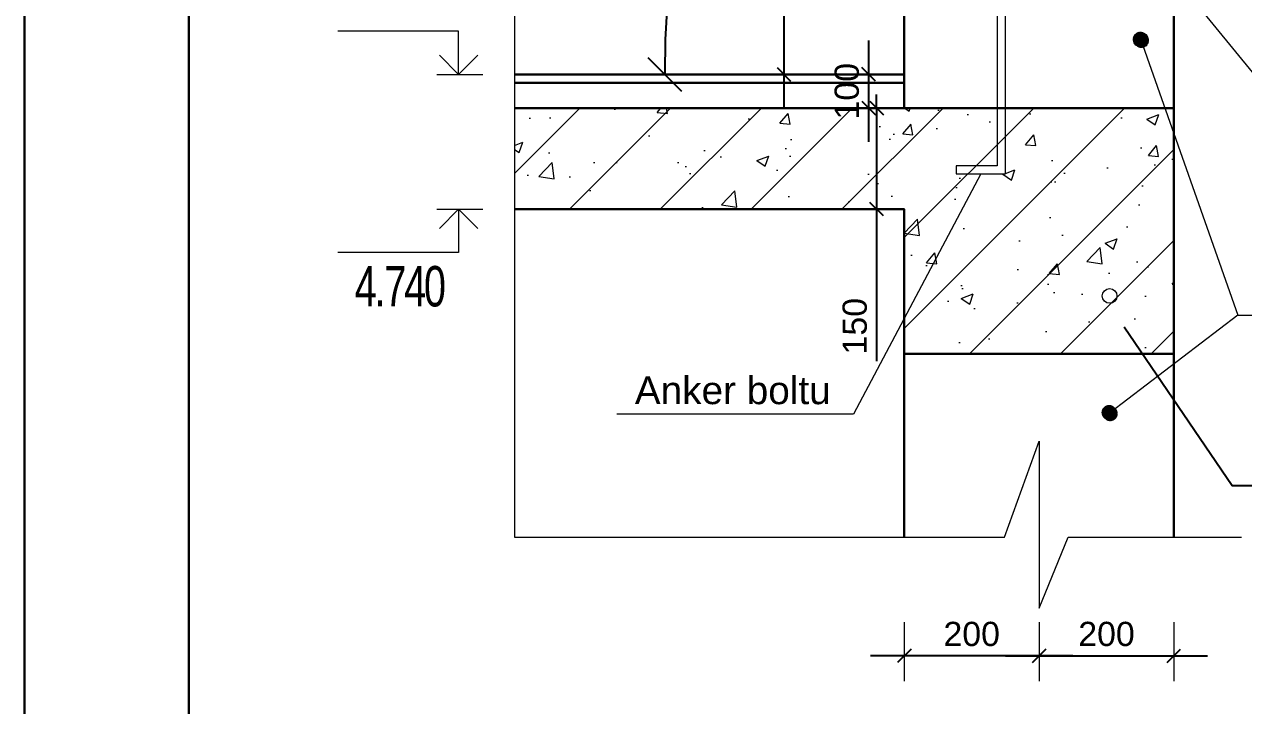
# Model space of a CAD drawing. Header units: millimetres. Extents: x 120281 to 1416367021, y -641565767 to 918373.
# Drawn here: x 998543 to 1005778, y 689898 to 693939 of the extents above; entities that cross this region are included whole.
import ezdxf

# ---------------------------------------------------------------- set-up
doc = ezdxf.new("R2010")
doc.units = ezdxf.units.MM
for name, color, linetype, lineweight in [('Künc ştampının yazısı', 7, 'Continuous', 13), ('Sutunun beton shtrixi', 7, 'Continuous', 13), ('Sutunun metal shtrixi', 7, 'Continuous', 9), ('Xarici razm.-2', 7, 'Continuous', 15), ('Yazı-3', 7, 'Continuous', 15), ('Şaquli səviyyə rəqəminin işarəsi', 7, 'Continuous', 13), ('размер', 90, 'Continuous', 40)]:
    doc.layers.add(name, color=color, linetype=linetype, lineweight=lineweight)
doc.styles.add('ISO', font='isocp.shx', dxfattribs={"height": 175, "bigfont": 'bigfont.shx'})
doc.styles.add('Segoe UI Light', font='segoeuil.ttf', dxfattribs={"width": 0.7})
doc.styles.add('Times New  Roman', font='times.ttf')
doc.dimstyles.new('Aec_Arch_M', dxfattribs={"dimscale": 100, "dimtxt": 1.75, "dimasz": 1.75, "dimexe": 1.249, "dimexo": 0.625, "dimtad": 1, "dimdec": 0, "dimrnd": 1, "dimzin": 1, "dimdsep": 46, "dimtxsty": 'ISO', "dimblk": 'OBLIQUE', "dimcen": -0.175, "dimdle": 0.0005, "dimclrt": 256, "dimadec": 0, "dimazin": 0, "dimtfac": 175, "dimtdec": 0, "dimtix": 1, "dimtmove": 0, "dimatfit": 0, "dimldrblk": 'OBLIQUE', "dimfxl": 1, "dimtolj": 2, "dimlwe": 0, "dimarcsym": 0})

# ---------------------------------------------------------------- blocks, each defined once
blk = doc.blocks.new('vvvvgf')
at = {"color": 7, "lineweight": 13}
for p, q in [((-31814.5, -176212.7), (-31814.5, -176202.7)), ((-31802.5, -176212.7), (-31802.5, -176202.7))]:
    blk.add_line(p, q, dxfattribs=at)
blk.add_lwpolyline([(-31802.5, -176212.7), (-31795.5, -176212.7), (-31795.5, -176202.7), (-31808.5, -176202.7), (-31821.5, -176202.7), (-31821.5, -176212.7), (-31814.5, -176212.7)], dxfattribs=at)
blk.add_lwpolyline([(-31802.5, -176212.7), (-31802.5, -176802.7), (-31741.7, -176802.7), (-31741.7, -176814.7), (-31814.5, -176814.7), (-31814.5, -176212.7)], close=True, dxfattribs=at)
blk = doc.blocks.new('_Oblique')
at = {"color": 0, "linetype": 'ByBlock', "lineweight": -2}
blk.add_line((-0.5, -0.5), (0.5, 0.5), dxfattribs=at)
blk = doc.blocks.new('*D461')
at = {"layer": 'Defpoints', "color": 0, "lineweight": 53, "ltscale": 0.5, "transparency": 16777216}
for p in [(1003764.2, 690392.5), (1004564.2, 690392.5), (1003764.2, 690192.5)]:
    blk.add_point(p, dxfattribs=at)
at = {"layer": 'Xarici razm.-2', "color": 0, "lineweight": 9, "ltscale": 0.5, "transparency": 16777216}
for p, q in [((1003764.2, 690391.9), (1003764.2, 690042.5)), ((1004564.2, 690391.9), (1004564.2, 690042.5))]:
    blk.add_line(p, q, dxfattribs=at)
at = {"layer": 'Xarici razm.-2', "color": 0, "lineweight": -2, "ltscale": 0.5, "transparency": 16777216}
blk.add_line((1004764.2, 690192.5), (1003564.2, 690192.5), dxfattribs=at)
at = {"layer": 'Xarici razm.-2', "color": 0, "lineweight": -2, "ltscale": 0.5, "transparency": 16777216, "xscale": 80, "yscale": 80, "zscale": 80, "rotation": 180}
blk.add_blockref('_Oblique', (1003764.2, 690192.5), dxfattribs=at)
at = {"layer": 'Xarici razm.-2', "color": 0, "lineweight": -2, "ltscale": 0.5, "transparency": 16777216, "xscale": 80, "yscale": 80, "zscale": 80}
blk.add_blockref('_Oblique', (1004564.2, 690192.5), dxfattribs=at)
at = {"layer": 'Xarici razm.-2', "ltscale": 0.5, "transparency": 16777216, "insert": (1004164.2, 690321.9), "char_height": 300, "attachment_point": 5, "style": 'Times New  Roman'}
blk.add_mtext('\\A2;{\\fArial|b0|i0|c204|p34;\\H0.47917x;200}', dxfattribs=at)
blk = doc.blocks.new('*D462')
at = {"layer": 'Defpoints', "color": 0, "lineweight": 53, "ltscale": 0.5, "transparency": 16777216}
for p in [(1004564.2, 690392.5), (1005364.2, 690392.5), (1005364.2, 690192.5)]:
    blk.add_point(p, dxfattribs=at)
at = {"layer": 'Xarici razm.-2', "color": 0, "lineweight": 9, "ltscale": 0.5, "transparency": 16777216}
for p, q in [((1004564.2, 690391.9), (1004564.2, 690042.5)), ((1005364.2, 690391.9), (1005364.2, 690042.5))]:
    blk.add_line(p, q, dxfattribs=at)
at = {"layer": 'Xarici razm.-2', "color": 0, "lineweight": -2, "ltscale": 0.5, "transparency": 16777216}
blk.add_line((1004364.2, 690192.5), (1005564.2, 690192.5), dxfattribs=at)
at = {"layer": 'Xarici razm.-2', "color": 0, "lineweight": -2, "ltscale": 0.5, "transparency": 16777216, "xscale": 80, "yscale": 80, "zscale": 80, "rotation": 180}
blk.add_blockref('_Oblique', (1004564.2, 690192.5), dxfattribs=at)
at = {"layer": 'Xarici razm.-2', "color": 0, "lineweight": -2, "ltscale": 0.5, "transparency": 16777216, "xscale": 80, "yscale": 80, "zscale": 80}
blk.add_blockref('_Oblique', (1005364.2, 690192.5), dxfattribs=at)
at = {"layer": 'Xarici razm.-2', "ltscale": 0.5, "transparency": 16777216, "insert": (1004964.2, 690321.9), "char_height": 300, "attachment_point": 5, "style": 'Times New  Roman'}
blk.add_mtext('\\A2;{\\fArial|b0|i0|c204|p34;\\H0.47917x;200}', dxfattribs=at)
blk = doc.blocks.new('*D466')
at = {"layer": 'Defpoints', "color": 0, "lineweight": 53, "ltscale": 0.5, "transparency": 16777216}
for p in [(1003248.9, 695042.3), (1003048.9, 693642.3), (1003248.9, 693642.3)]:
    blk.add_point(p, dxfattribs=at)
at = {"layer": 'Xarici razm.-2', "color": 0, "lineweight": -2, "ltscale": 0.5, "transparency": 16777216}
blk.add_line((1003048.9, 695242.3), (1003048.9, 693442.3), dxfattribs=at)
at = {"layer": 'Xarici razm.-2', "color": 0, "lineweight": 9, "ltscale": 0.5, "transparency": 16777216}
for p, q in [((1003248.3, 695042.3), (1002898.9, 695042.3)), ((1003248.3, 693642.3), (1002898.9, 693642.3))]:
    blk.add_line(p, q, dxfattribs=at)
at = {"layer": 'Xarici razm.-2', "color": 0, "lineweight": -2, "ltscale": 0.5, "transparency": 16777216, "xscale": 80, "yscale": 80, "zscale": 80}
for p, rotation in [((1003048.9, 695042.3), 90), ((1003048.9, 693642.3), 270)]:
    blk.add_blockref('_Oblique', p, dxfattribs=dict(at, rotation=rotation))
at = {"layer": 'Xarici razm.-2', "ltscale": 0.5, "transparency": 16777216, "insert": (1002919.5, 694242.3), "char_height": 300, "attachment_point": 5, "rotation": 90, "style": 'Times New  Roman'}
blk.add_mtext('\\A2;{\\fArial|b0|i0|c0|p34;\\H0.47917x;400}', dxfattribs=at)
blk = doc.blocks.new('*D507')
at = {"layer": 'Defpoints', "color": 0, "lineweight": 53, "ltscale": 0.5, "transparency": 16777216}
for p in [(1001451.1, 696256.1), (1004164.2, 695268.6), (1002512.2, 695092.8), (1001451.1, 693642.3), (1003764.2, 693642.3)]:
    blk.add_point(p, dxfattribs=at)
at = {"layer": 'Xarici razm.-2', "color": 0, "lineweight": -2, "ltscale": 0.5, "transparency": 16777216}
blk.add_arc((1008632.5, 693642.3), 6289.8, 160, 180, dxfattribs=at)
at = {"layer": 'Xarici razm.-2', "color": 0, "lineweight": -2, "ltscale": 0.5, "transparency": 16777216, "xscale": 200, "yscale": 200, "zscale": 200}
for p, rotation in [((1002722, 695793.5), 69.99999999999719), ((1002342.7, 693642.3), 269.9999999999998)]:
    blk.add_blockref('_Oblique', p, dxfattribs=dict(at, rotation=rotation))
at = {"layer": 'Xarici razm.-2', "ltscale": 0.5, "transparency": 16777216, "insert": (1002272.9, 694763.6), "char_height": 470, "attachment_point": 5, "rotation": 80, "style": 'Times New  Roman'}
blk.add_mtext('\\A2;{\\H0.46809x;20°}', dxfattribs=at)
blk = doc.blocks.new('*D467')
at = {"layer": 'Defpoints', "color": 0, "lineweight": 53, "ltscale": 0.5, "transparency": 16777216}
for p in [(1003248.9, 693442.3), (1003600.2, 693442.3), (1003248.9, 692842.3)]:
    blk.add_point(p, dxfattribs=at)
at = {"layer": 'Xarici razm.-2', "color": 0, "lineweight": -2, "ltscale": 0.5, "transparency": 16777216}
for p, q in [((1003600.2, 693442.3), (1003600.2, 693522.3)), ((1003600.2, 693442.3), (1003600.2, 692842.3)), ((1003600.2, 692842.3), (1003600.2, 691940.7))]:
    blk.add_line(p, q, dxfattribs=at)
at = {"layer": 'Xarici razm.-2', "color": 0, "lineweight": 9, "ltscale": 0.5, "transparency": 16777216}
for p, q in [((1003249.5, 693442.3), (1003750.2, 693442.3)), ((1003249.5, 692842.3), (1003750.2, 692842.3))]:
    blk.add_line(p, q, dxfattribs=at)
at = {"layer": 'Xarici razm.-2', "color": 0, "lineweight": -2, "ltscale": 0.5, "transparency": 16777216, "xscale": 80, "yscale": 80, "zscale": 80}
for p, rotation in [((1003600.2, 693442.3), 270), ((1003600.2, 692842.3), 90)]:
    blk.add_blockref('_Oblique', p, dxfattribs=dict(at, rotation=rotation))
at = {"layer": 'Xarici razm.-2', "ltscale": 0.5, "transparency": 16777216, "insert": (1003470.8, 692148.4), "char_height": 300, "attachment_point": 5, "rotation": 90, "style": 'Times New  Roman'}
blk.add_mtext('\\A2;{\\fArial|b0|i0|c204|p34;\\H0.47917x;150}', dxfattribs=at)
blk = doc.blocks.new('*D471')
at = {"layer": 'Defpoints', "color": 0, "lineweight": 53, "ltscale": 0.5, "transparency": 16777216}
for p in [(1003248.9, 693642.3), (1003553, 693642.3), (1003248.9, 693442.3)]:
    blk.add_point(p, dxfattribs=at)
at = {"layer": 'Xarici razm.-2', "color": 0, "lineweight": -2, "ltscale": 0.5, "transparency": 16777216}
blk.add_line((1003553, 693242.3), (1003553, 693842.3), dxfattribs=at)
at = {"layer": 'Xarici razm.-2', "color": 0, "lineweight": 9, "ltscale": 0.5, "transparency": 16777216}
for p, q in [((1003249.5, 693642.3), (1003703, 693642.3)), ((1003249.5, 693442.3), (1003703, 693442.3))]:
    blk.add_line(p, q, dxfattribs=at)
at = {"layer": 'Xarici razm.-2', "color": 0, "lineweight": -2, "ltscale": 0.5, "transparency": 16777216, "xscale": 80, "yscale": 80, "zscale": 80}
for p, rotation in [((1003553, 693642.3), 90), ((1003553, 693442.3), 270)]:
    blk.add_blockref('_Oblique', p, dxfattribs=dict(at, rotation=rotation))
at = {"layer": 'Xarici razm.-2', "ltscale": 0.5, "transparency": 16777216, "insert": (1003423.6, 693542.3), "char_height": 300, "attachment_point": 5, "rotation": 90, "style": 'Times New  Roman'}
blk.add_mtext('\\A2;{\\fArial|b0|i0|c238|p34;\\H0.47917x;100}', dxfattribs=at)

msp = doc.modelspace()

# ---------------------------------------------------------------- hatches: boundary and pattern name
at = {"lineweight": 30}
h = msp.add_hatch(dxfattribs=at)
h.set_pattern_fill('ANSI31', scale=0.5)
h.set_pattern_definition([(45, (1106408.2997, 868396.8406), (-1.122532015, 1.122532015), [])])
edge = h.paths.add_edge_path()
edge.add_arc((1005168.09744, 693846.87991), 43.62399, 0, 360)
h = msp.add_hatch(dxfattribs=at)
h.set_pattern_fill('ANSI31', scale=0.5)
h.set_pattern_definition([(45, (1106222.9773, 866183.1206), (-1.122532015, 1.122532015), [])])
edge = h.paths.add_edge_path()
edge.add_arc((1004982.77513, 691633.15989), 43.62399, 0, 360)
at = {"layer": 'Sutunun beton shtrixi', "ltscale": 10}
h = msp.add_hatch(dxfattribs=at)
h.set_pattern_fill('AR-CONC', color=256, scale=4, angle=360, style=0)
h.set_pattern_definition([(50, (1261035.2, 1043718.2), (728.7387, -63.75634), [76.2, -838.2]), (355, (1261035.2, 1043718.2), (-140.9737, 764.2274), [60.96, -670.5623]), (100.45144, (1261095.9, 1043712.9), (587.765, 700.471), [64.76, -712.361]), (46.1842, (1261035.2, 1043921.4), (1084.3162, -168.1693), [114.3, -1257.3]), (96.63556, (1261125.6, 1043907.4), (949.6165, 989.7045), [97.14, -1068.5424]), (351.18415, (1261035.2, 1043921.4), (949.6165, 989.7045), [91.44, -1005.839]), (21, (1261136.8, 1043870.6), (606.4576, -409.0608), [76.2, -838.2]), (326, (1261136.8, 1043870.6), (247.2081, 736.7519), [60.96, -670.56]), (71.45144, (1261187.3, 1043836.5), (853.6657, 327.6911), [64.76, -712.3598]), (37.5, (1261035.2, 1043718.22), (12.35441, 338.22016), [0, -662.432, 0, -680.72, 0, -673.1]), (7.5, (1261035.2, 1043718.22), (267.27865, 400.7223), [0, -388.112, 0, -647.192, 0, -256.54]), (327.5, (1260808.63, 1043718.22), (542.36238, -22.91498), [0, -254, 0, -792.48, 0, -1051.56]), (317.5, (1260707.03, 1043718.2), (592.5167, 101.70596), [0, -330.2, 0, -526.288, 0, -746.76])])
h.paths.add_polyline_path([(1005364.16109, 693442.25324), (1004364.16109, 693442.25324), (1004364.16109, 693051.55754), (1004073.00085, 693051.55754), (1004073.00085, 693099.55754), (1004316.16109, 693099.55754), (1004316.16109, 693442.25324), (1003764.16109, 693442.25324), (1001451.05673, 693442.25324), (1001451.05673, 692842.25324), (1003764.16109, 692842.25324), (1003764.16109, 691983.76385), (1005364.16109, 691983.76385)])
at = {"layer": 'Sutunun metal shtrixi'}
h = msp.add_hatch(dxfattribs=at)
h.set_pattern_fill('ANSI31', color=256, scale=120, angle=360, style=0)
h.set_pattern_definition([(45, (1098382.74, 867036.86), (-269.4077, 269.4077), [])])
h.paths.add_polyline_path([(1001451.05673, 692842.25324), (1001451.05673, 693442.25324), (1005364.16109, 693442.25324), (1005364.16109, 691983.76385), (1003764.16109, 691983.76385), (1003764.16109, 692842.25324)])

# ---------------------------------------------------------------- linework, layer by layer
at = {"color": 7, "lineweight": 30}
for p, q in [((1001451.05673, 693642.25324, 0), (1003764.16109, 693642.25324, 0)), ((1001451.05673, 693592.25324, 0), (1003764.16109, 693592.25324, 0))]:
    msp.add_line(p, q, dxfattribs=at)
at = {"color": 7, "lineweight": 13}
msp.add_line((1005744.29053, 692214.14444, 0), (1007089.18713, 692214.14444, 0), dxfattribs=at)
at = {"color": 7, "lineweight": 20, "elevation": 0}
msp.add_lwpolyline([(1001451.05673, 697320.255), (1001451.05673, 694994.84518), (1000918.07963, 694747.6269), (1001957.24499, 694747.6269), (1001451.05673, 694525.93242), (1001451.05673, 690896.12646), (1004359.5068, 690896.12646), (1004564.19994, 691466.68047), (1004564.19994, 690476.00947), (1004736.01994, 690896.12646), (1005765.15508, 690896.12646)], dxfattribs=at)
at = {"color": 7, "lineweight": 30, "elevation": 0}
for points in [[(1005364.16109, 695042.25324), (1005364.16109, 695042.25324), (1003764.16109, 695042.25324), (1003764.16109, 693442.25324), (1005364.16109, 693442.25324), (1005364.16109, 693442.25324), (1005364.16109, 694242.25324), (1005364.16109, 694242.25324), (1005364.16109, 695042.25324), (1005364.16109, 695042.25324)], [(1001451.05673, 693442.25324), (1005364.16109, 693442.25324), (1005364.16109, 691983.76385), (1003764.16109, 691983.76385), (1003764.16109, 692842.25324), (1001451.05673, 692842.25324)], [(1003764.16109, 690896.12646), (1003764.16109, 691983.76385), (1005364.16109, 691983.76385), (1005364.16109, 690896.12646)]]:
    msp.add_lwpolyline(points, dxfattribs=at)
at = {"color": 7, "lineweight": 13, "elevation": 0}
for points in [[(1004662.32628, 695080.17525), (1005962.48498, 693490.24188), (1006788.4582, 693490.24188)], [(1005168.09744, 693846.87991), (1005744.29053, 692214.14444), (1004982.77513, 691633.15989)], [(1004218.58097, 693051.55754), (1003461.81162, 691625.8847), (1002058.83002, 691625.8847)]]:
    msp.add_lwpolyline(points, dxfattribs=at)
at = {"elevation": 0}
msp.add_lwpolyline([(1005069.84992, 692144.19547), (1005709.69744, 691203.05049), (1007310.3056, 691203.05049)], dxfattribs=at)
at = {"color": 7, "lineweight": 13}
for centre in [(1005168.09744, 693846.87991, 0), (1004982.77513, 692327.98149, 0)]:
    msp.add_circle(centre, 43.62399, dxfattribs=at)
at = {"layer": 'Şaquli səviyyə rəqəminin işarəsi'}
for p, q in [((1001119.44784, 693642.25324, 0), (1001005.4402, 693756.26088, 0)), ((1001119.44784, 693642.25324, 0), (1001233.45548, 693756.26088, 0)), ((1001119.44784, 692842.25324, 0), (1001005.4402, 692728.2456, 0)), ((1001119.44784, 692842.25324, 0), (1001233.45548, 692728.2456, 0))]:
    msp.add_line(p, q, dxfattribs=at)
at = {"layer": 'Şaquli səviyyə rəqəminin işarəsi', "elevation": 0}
for points in [[(1001119.44784, 693642.25324), (1001119.44784, 693898.03677), (1000402.44491, 693898.03677)], [(1000989.99593, 693642.25324), (1001262.14279, 693642.25324)], [(1001119.44784, 692842.25324), (1001119.44784, 692586.46971), (1000402.44491, 692586.46971)], [(1000989.99593, 692842.25324), (1001262.14279, 692842.25324)]]:
    msp.add_lwpolyline(points, dxfattribs=at)
at = {"layer": 'размер', "color": 0, "lineweight": 30, "elevation": 0}
for points in [[(998542.56293, 699132.97537), (1019018.39713, 699132.97537), (1019018.39713, 684653.63547), (998542.56293, 684653.63547)], [(999517.60265, 698889.21544), (1018774.6372, 698889.21544), (1018774.6372, 684897.3954), (999517.60265, 684897.3954)]]:
    msp.add_lwpolyline(points, close=True, dxfattribs=at)

# ---------------------------------------------------------------- block references
at = {"color": 2, "lineweight": 30, "xscale": -4, "yscale": 4, "zscale": 4}
msp.add_blockref('vvvvgf', (877106.05227, 1400310.46534, 0), dxfattribs=at)

# ---------------------------------------------------------------- texts
at = {"layer": 'Künc ştampının yazısı', "insert": (1002746.23416, 691767.02743, 0), "char_height": 164.5034347, "attachment_point": 5, "style": 'Segoe UI Light'}
msp.add_mtext('{\\fArial|b0|i0|c0|p34;\\W1;Anker boltu}', dxfattribs=at)
at = {"layer": 'Yazı-3', "insert": (1000766.94639, 692383.58383, 0), "char_height": 240, "attachment_point": 5, "style": 'Segoe UI Light'}
msp.add_mtext('{\\fArial|b0|i0|c238|p34;\\T0.9;4\\fArial|b0|i0|c0|p34;.\\fArial|b0|i0|c238|p34;74\\fArial|b0|i0|c0|p34;0}', dxfattribs=at)

# ---------------------------------------------------------------- dimensions: what is measured, and where the dimension line sits
at = {"layer": 'Xarici razm.-2', "ltscale": 0.5}
dim = msp.add_angular_dim_2l(base=(1002512.23042, 695092.77883, 0), line1=((1001451.05673, 693642.25324, 0), (1003764.16109, 693642.25324, 0)), line2=((1004164.16109, 695268.588, 0), (1001451.05673, 696256.07723, 0)), text='{\\H0.46809x;<>}', dimstyle='Aec_Arch_M', override={"dimscale": 1, "dimtxt": 470, "dimasz": 200, "dimexe": 150, "dimgap": 56, "dimlfac": 0.25, "dimtxsty": 'Times New  Roman', "dimdle": 200, "dimfxl": 100, "dimlwe": 9}, dxfattribs=at)
dim.commit()
dim.dimension.update_dxf_attribs({"geometry": '*D507', "text_midpoint": (1002272.89064, 694763.62028, 0)})
for base, p1, p2, angle, text, picture, middle in [((1003048.8928, 693642.25324, 0), (1003248.8928, 695042.25324, 0), (1003248.8928, 693642.25324, 0), 90, '{\\fArial|b0|i0|c0|p34;\\H0.47917x;400}', '*D466', (1003048.8928, 694242.25324, 0)), ((1003552.95666, 693642.25324, 0), (1003248.8928, 693442.25324, 0), (1003248.8928, 693642.25324, 0), 270, '{\\fArial|b0|i0|c238|p34;\\H0.47917x;100}', '*D471', (1003552.95666, 693542.25324, 0)), ((1003600.23765, 693442.25324, 0), (1003248.8928, 692842.25324, 0), (1003248.8928, 693442.25324, 0), 270, '{\\fArial|b0|i0|c204|p34;\\H0.47917x;<>}', '*D467', (1003600.23765, 692148.44633, 0)), ((1005364.16109, 690192.54482, 0), (1004564.16109, 690392.54482, 0), (1005364.16109, 690392.54482, 0), 180, '{\\fArial|b0|i0|c204|p34;\\H0.47917x;<>}', '*D462', (1004964.16109, 690192.54482, 0))]:
    dim = msp.add_linear_dim(base=base, p1=p1, p2=p2, angle=angle, text=text, dimstyle='Aec_Arch_M', override={"dimscale": 1, "dimtxt": 300, "dimasz": 80, "dimexe": 150, "dimgap": 56, "dimlfac": 0.25, "dimtxsty": 'Times New  Roman', "dimdle": 200, "dimfxl": 100, "dimlwe": 9}, dxfattribs=at)
    dim.commit()
    dim.dimension.update_dxf_attribs({"geometry": picture, "text_midpoint": middle, "dimtype": 160})
dim = msp.add_linear_dim(base=(1003764.16109, 690192.54482, 0), p1=(1004564.16109, 690392.54482, 0), p2=(1003764.16109, 690392.54482, 0), text='{\\fArial|b0|i0|c204|p34;\\H0.47917x;<>}', dimstyle='Aec_Arch_M', override={"dimscale": 1, "dimtxt": 300, "dimasz": 80, "dimexe": 150, "dimgap": 56, "dimlfac": 0.25, "dimtxsty": 'Times New  Roman', "dimdle": 200, "dimfxl": 100, "dimlwe": 9}, dxfattribs=at)
dim.commit()
dim.dimension.update_dxf_attribs({"geometry": '*D461', "text_midpoint": (1004164.16109, 690192.54482, 0), "dimtype": 160})

doc.saveas('drawing.dxf')
